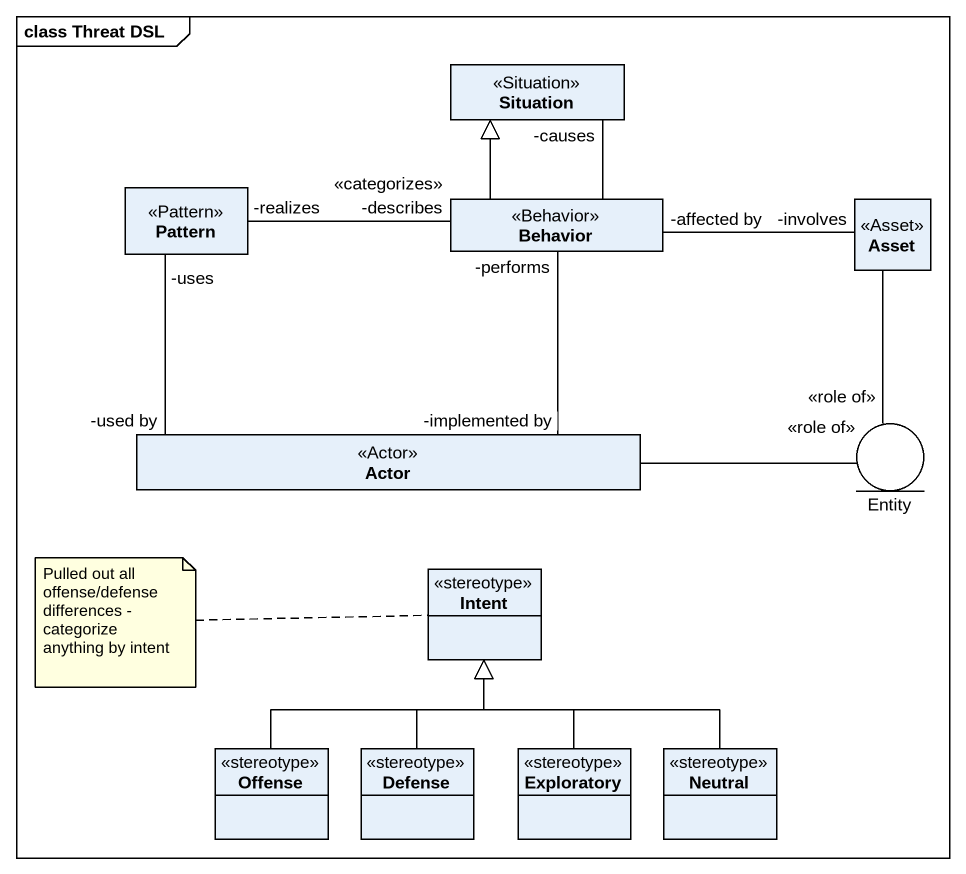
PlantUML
@startuml
mainframe class Threat DSL
allowmixing
hide circle
hide empty members
class Situation <<Situation>>
class Pattern <<Pattern>>
class Behavior <<Behavior>>
class Asset <<Asset>>
class "Actor" as Actor_ <<Actor>>
entity "Entity" as Entity_
class Intent <<stereotype>>
class Offense <<stereotype>>
class Defense <<stereotype>>
class Exploratory <<stereotype>>
class Neutral <<stereotype>>
Pattern "-realizes" -right- "-describes\n<<categorizes>>" Behavior
Pattern "-uses" -- "-used by" Actor_
Behavior -up- "-causes" Situation
Behavior -up-|> Situation
Behavior "-affected by" -right- "-involves" Asset
Asset -- "<<role of>>" Entity_
Actor_ "-implemented by" -up- "-performs" Behavior
Actor_ -right- "<<role of>>" Entity_
Offense -up-|> Intent
Defense -up-|> Intent
Exploratory -up-|> Intent
Neutral -up-|> Intent
note left of Intent : Pulled out all offense/defense differences - categorize anything by intent
@enduml
